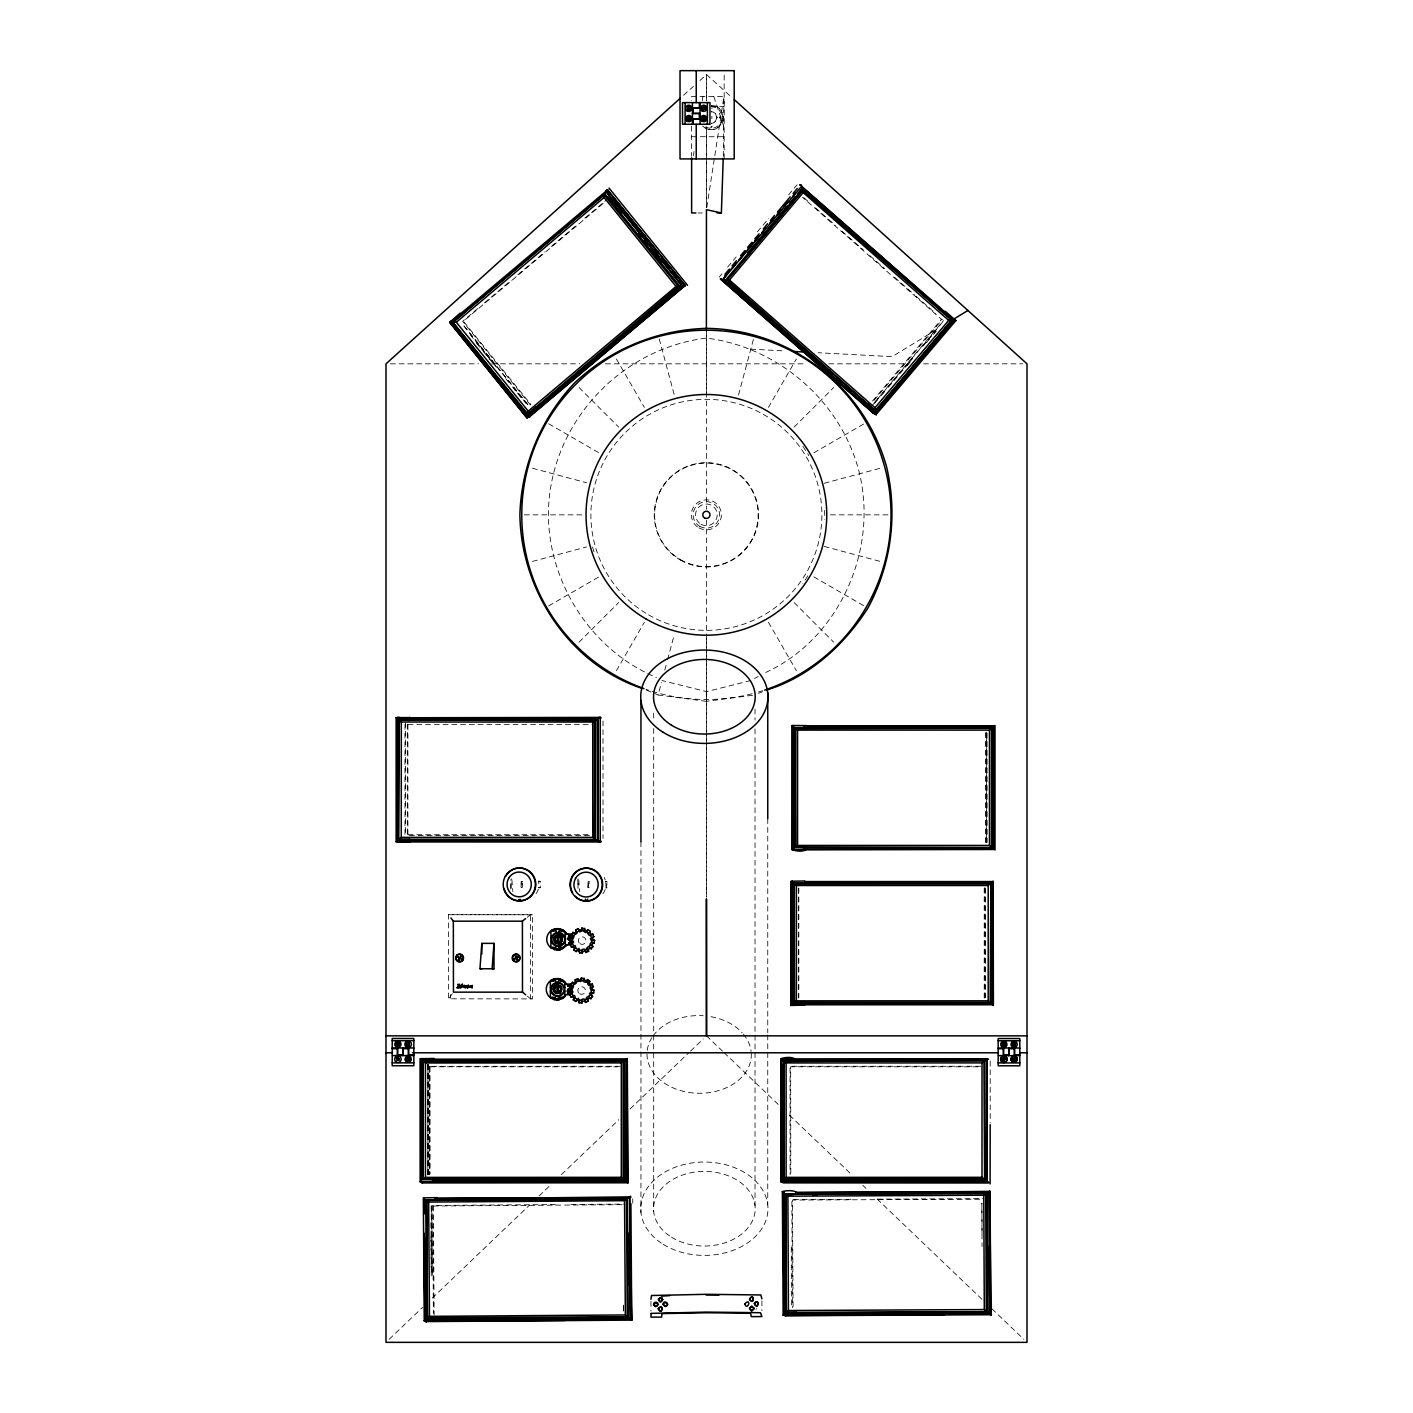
<?xml version="1.0" encoding="UTF-8"?>
<svg xmlns="http://www.w3.org/2000/svg" width="1413" height="1413" viewBox="0 0 1413 1413"><rect width="100%" height="100%" fill="white"/><g stroke="black" fill="none" stroke-linecap="round" stroke-linejoin="round"><path stroke-width="0.75" stroke-dasharray="5 3.75" d="M706.394 392.92L706.394 331.543M706.447 207.499L706.482 127.011M752.564 695.249L706.394 701.325L706.394 663.086M706.394 660.895L706.394 654.307M706.394 652.117L706.394 636.768M510.747 889.077L510.782 879.734M511.135 888.141L511.153 878.798M511.877 879.734L512.866 891.621M521.079 887.311L521.097 881.535L522.104 881.535L522.457 887.329L521.079 887.311L521.98 887.329L521.998 881.535M540.243 887.7L538.618 887.7L540.243 887.7L540.261 881.288L538.636 881.27L539.024 887.7M577.652 879.893L578.465 887.77M578.005 888.3L578.041 878.957M578.747 879.893L579.754 891.78M587.967 887.47L587.967 881.694L588.868 881.694L587.967 887.47L589.327 887.488L589.009 881.694M606.53 887.859L607.148 881.447L605.506 881.429M723.297 156.331L723.951 96.561L691.628 96.561L691.628 100.782M706.783 207.499L723.951 96.561M693.341 155.801L694.03 151.562M702.243 100.782L702.932 96.561M711.905 108.854L711.958 107.953M711.905 127.029L711.958 126.146M719.305 117.509C722.679 114.806 719.182 120.97 719.818 116.767M706.394 701.325L658.122 694.984L661.443 682.567M664.781 670.098L667.024 661.761M667.572 659.677L674.284 634.684M738.504 394.986L753.553 338.837M538.353 889.148L537.329 891.674A14.413 14.112 90 0 1 535.068 894.659M605.241 889.307L604.199 891.833A14.413 14.112 90 0 1 601.956 894.818M616.421 670.68L644.363 622.285M768.425 407.403L796.367 358.99M452.231 993.816L448.592 998.797L450.588 998.903L450.588 994.593M719.217 277.089L722.043 273.733M727.695 267.022L736.191 256.954M757.421 231.785L768.743 218.361M788.56 194.87L797.056 184.803M872.492 401.08L941.482 319.285L802.443 197.202M874.099 400.268L942.418 319.338M874.983 401.804L943.495 320.592M871.627 406.167L943.725 320.733M874.718 403.288L878.957 398.254M881.341 395.605L886.958 388.999M888.335 387.321L907.923 364.13M909.301 362.452L914.918 355.846M922.795 346.291L935.901 330.978M906.828 365.985L911.049 361.022M926.398 342.794L932.015 336.17M933.392 334.492L936.218 331.19M407.898 834.853L407.898 724.551M579.03 642.191L618.647 602.592M794.124 427.097L833.741 387.48M389.176 1339.294L422.664 1307.272M432.237 1298.123L529.504 1205.112M539.077 1195.963L550.24 1185.277M561.403 1174.609L618.806 1119.714M629.968 1109.046L688.961 1052.614M690.551 1051.095L703.303 1038.891M683.609 95.236L693.412 86.387M699.965 80.47L706.5 74.571L731.033 96.72M477.753 308.546L462.652 321.281L530.687 405.319M484.412 302.912L511.223 280.304M517.882 274.67L544.712 252.044M551.37 246.41L578.2 223.802M584.841 218.15L606.654 199.781M603.139 203.49L463.376 321.263L530.899 404.454M527.208 917.302L530.405 914.706L532.418 914.794L532.524 998.903L448.592 998.797L448.486 914.706L530.405 914.706L530.511 998.797L532.524 998.903M711.852 118.727L711.852 116.308M936.466 329.635L892.08 356.659L818.18 352.738M548.668 605.912L598.953 576.875M813.817 452.814L864.12 423.776M754.507 678.523L758.216 676.509M765.669 672.482C838.774 639.029 877.915 551.247 859.599 473.797C842.183 402.387 779.146 347.227 706.394 338.078C618.346 348.905 548.597 425.843 548.368 514.844C549.003 584.24 592.082 650.669 656.427 677.481M758.569 693.359L762.472 691.734M532.471 561.438L586.536 546.955M824.15 483.281L882.383 467.685M750.78 680.536L706.5 691.628L661.991 680.501M555.45 1204.582L432.625 1205.448L433.402 1313.507M570.781 1204.459L623.433 1204.106M433.349 1206.013L622.744 1204.671M540.137 881.288L538.229 881.288M605.912 881.447L605.894 887.859M607.148 881.447L605.117 881.447M851.085 1199.284L791.863 1199.549L792.375 1307.643M877.385 1199.142L982.653 1198.648M979.774 1199.231L792.481 1200.043L793.082 1307.113M711.022 106.629L723.951 106.629M722.997 118.922L722.944 116.113M691.628 136.725L723.951 136.725M698.004 212.957L702.243 212.957M390.377 363.83L478.512 363.83M491.724 363.83L579.842 363.83M605.523 363.83L805.286 363.83M828.76 363.83L908.471 363.83M923.484 363.83L1022.623 363.83M524.276 514.844L582.35 514.844M830.438 514.844L888.494 514.844M408.074 724.657L593.16 724.657M408.039 834.765L591.005 834.765M589.486 835.33L407.315 835.33L407.315 724.092M532.418 914.794L448.486 914.706M429.411 1066.338L429.411 1174.486L429.393 1066.32L620.183 1066.285M980.869 1066.25L790.061 1066.285L790.079 1174.468M429.976 1066.78L617.287 1066.85M977.973 1066.815L790.679 1066.78L790.803 1173.938M521.097 881.535L522.474 881.535M587.967 881.694L589.345 881.694M605.488 887.859L607.131 887.859M750.78 349.152L783.385 350.883M532.471 468.251L586.536 482.734M824.15 546.389L882.383 562.003M705.14 127.929C722.343 137.891 731.033 105.48 711.163 105.498A12.028 12.028 0 0 1 722.273 122.119A12.028 12.028 0 0 1 702.65 126.022M646.395 690.109L658.122 694.984M548.668 423.776L598.953 452.814M813.817 576.875L864.12 605.912M430.011 1066.815L430.117 1173.956M527.296 996.147L530.511 998.797M803.944 197.767L808.925 202.13M815.478 207.905L835.295 225.285M841.848 231.061L863.308 249.871M869.86 255.647L884.732 268.682M894.588 277.354L914.405 294.734M916.013 296.165L935.83 313.545M706.5 1035.853L722.449 1051.095M724.039 1052.614L778.263 1104.471M789.425 1115.14L851.597 1174.609M862.76 1185.277L865.957 1188.333M877.12 1199.019L982.353 1299.66M991.926 1308.809L1023.824 1339.294M710.35 127.064L711.622 127.417L711.816 126.234M579.03 387.498L618.647 427.097M794.124 602.592L833.741 642.209M464.029 325.961L529.698 406.82M463.959 326.014L529.486 406.944M476.199 341.805L498.294 369.093M517.6 392.973L527.261 404.913M470.229 334.74L492.077 361.71M493.42 363.406L497.535 368.457M505.695 378.578L511.188 385.307M512.513 387.021L516.646 392.055M517.97 393.75L522.104 398.802M476.711 343.377L482.204 350.124M483.546 351.819L487.662 356.871M489.004 358.566L494.497 365.296M616.421 359.008L644.363 407.403M768.425 622.285L796.367 670.698M604.234 877.42L605.259 879.963M713.83 96.561L723.951 126.923M659.235 338.837L674.284 395.004M632.724 1198.825L632.759 1203.222M623.416 1305.064L623.469 1311.6M623.363 1306.071L623.398 1312.589M433.367 1206.031L434.127 1315.15M432.307 1274.985L431.689 1205.572L432.131 1274.932M431.159 1205.43L431.654 1274.791M430.965 1222.74L431.318 1274.756M430.965 1236.552L431.23 1275.886M982.035 1233.461L981.894 1203.099L982.035 1246.46M791.28 1247.432L791.368 1308.102M761.907 1300.772L761.925 1310.646M706.394 691.611L706.447 896.831M650.951 1301.338L650.969 1311.211M990.195 1061.039L990.195 1122.54M987.033 733.082L987.086 842.413M986.239 732.164L986.221 843.402M985.532 732.729L985.532 842.837M985.338 888.477L985.391 997.808M984.932 887.558L984.914 998.797M984.225 888.123L984.225 998.232M798.822 888.123L798.822 998.232M798.363 888.477L798.363 997.808M767.754 818.675L767.754 1032.726M767.754 1034.934L767.754 1050.389M767.754 1052.597L767.754 1204.865M755.019 709.096L755.019 720.135M755.019 728.967L755.019 1205.642M724.163 75.066L724.163 158.927M706.5 127.17L706.5 206.051M706.5 330.96L706.5 509.263M706.5 520.267L706.5 897.043M691.628 126.146L691.628 156.331M653.689 713.035L653.689 719.659M653.689 728.49L653.689 1033.027M653.689 1035.234L653.689 1050.689M653.689 1052.897L653.689 1211.789M640.954 841.812L640.954 1212.548M603.015 720.966L603.015 838.457M428.581 1064.36L428.581 1175.015M428.369 1064.307L428.422 1179.343M427.574 1064.13L427.591 1179.131M405.46 722.379L405.478 834.818M404.966 724.374L404.966 835.048M751.274 1053.462A52.157 38.822 0.9 0 1 688.679 1092.39A52.157 38.822 0.9 0 1 651.905 1037.654M653.124 1035.853A52.157 38.822 0.9 0 1 703.232 1015.735M710.933 1016.689A52.157 38.822 0.9 0 1 742.178 1032.762M743.415 1034.175A52.157 38.822 0.9 0 1 751.115 1051.431M762.561 690.727A184.644 184.644 0 0 1 758.375 692.017M752.069 693.748A184.644 184.644 0 0 1 646.041 689.35M824.609 510.446A118.303 118.303 0 0 1 824.609 519.242M807.741 575.886A118.303 118.303 0 0 1 802.884 583.286M593.99 551.794A118.303 118.303 0 0 1 592.118 545.471M802.884 446.402A118.303 118.303 0 0 1 808.854 455.693M711.163 106.699A10.827 10.827 0 0 1 721.601 120.317A10.827 10.827 0 0 1 705.741 126.887M756.732 1308.65A1.908 1.855 -3.9 0 1 756.043 1309.321M706.5 74.571L706.482 100.906L706.5 74.571M716.974 117.509L715.278 121.642L711.163 123.337A5.829 5.829 0 0 0 716.974 117.509L715.278 113.393L711.163 111.698A5.829 5.829 0 0 1 716.974 117.509M986.698 842.413L986.68 733.082L986.627 842.413M427.927 1174.839L427.927 1064.183L427.909 1174.821M671.493 1237.17A50.833 37.303 0 0 0 754.383 1215.357A50.833 37.303 0 0 0 687.195 1173.602A50.833 37.303 0 0 0 671.493 1237.17M663.227 1244.323A63.62 46.682 0 0 0 766.941 1217.035A63.62 46.682 0 0 0 682.885 1164.771A63.62 46.682 0 0 0 663.227 1244.323M698.887 527.826A14.995 14.995 0 0 0 721.389 514.844A14.995 14.995 0 0 0 698.887 501.845A14.995 14.995 0 0 0 698.887 527.826M680.501 559.672A51.769 51.769 0 0 0 758.163 514.844A51.769 51.769 0 0 0 680.501 469.999A51.769 51.769 0 0 0 680.501 559.672M700.972 524.223A10.827 10.827 0 0 0 717.221 514.844A10.827 10.827 0 0 0 700.972 505.465A10.827 10.827 0 0 0 700.972 524.223M680.324 559.99A52.14 52.14 0 0 0 758.534 514.844A52.14 52.14 0 0 0 680.324 469.681A52.14 52.14 0 0 0 680.324 559.99M648.638 614.867A115.495 115.495 0 0 0 821.889 514.844A115.495 115.495 0 0 0 648.638 414.821A115.495 115.495 0 0 0 648.638 614.867M699.771 526.307A13.229 13.229 0 0 0 719.623 514.844A13.229 13.229 0 0 0 699.771 503.381A13.229 13.229 0 0 0 699.771 526.307M579.542 993.692A3.797 3.797 0 0 0 585.406 990.725A3.797 3.797 0 0 0 579.913 987.139A3.797 3.797 0 0 0 579.542 993.692M580.054 943.76A3.797 3.797 0 0 0 585.918 940.793A3.797 3.797 0 0 0 580.425 937.208A3.797 3.797 0 0 0 580.054 943.76"/><path stroke-width="1.5" d="M706.394 329.37L706.447 209.672L721.372 212.957L723.226 158.503M650.934 1299.359L651.534 1295.509L706.094 1294.308L760.795 1294.962L761.907 1298.794M791.81 725.487L805.922 725.593M790.679 1005.455L804.756 1005.102L791.174 1005.102L791.174 881.235L804.774 880.988M805.94 728.472L805.94 726.759M804.792 883.867L804.809 882.224M797.144 1314.072L797.144 1315.114L782.767 1315.044M607.714 189.748L605.894 190.578M399.155 1044.313C392.867 1048.269 401.416 1037.778 397.247 1045.461C401.027 1046.168 394.103 1044.772 397.565 1043.006C400.056 1042.794 398.625 1046.662 398.908 1043.801M398.696 1058.302L396.611 1059.096L398.519 1060.333L399.12 1059.026L398.289 1060.298L396.788 1059.732L397.336 1057.966L398.943 1058.761M409.417 1044.313L406.873 1044.366L407.509 1043.13L409.417 1044.136L409.152 1044.984L408.834 1043.218L407.509 1045.461L409.099 1045.055L407.509 1043.13L408.781 1043.13L406.873 1044.225L408.693 1045.32L406.926 1044.313L407.615 1045.32M407.615 1058.019L407.509 1060.333C412.048 1055.087 402.758 1060.439 409.417 1059.255L408.781 1060.333C403.659 1058.832 410.477 1057.154 409.417 1059.096M1002.629 1044.348L1003.53 1043.059L1004.996 1043.712L1004.484 1045.514L1003.212 1045.514C1002.347 1040.922 1005.756 1045.072 1002.806 1044.966C1005.703 1046.009 1004.926 1044.666 1003.318 1043.183M1002.629 1059.079C1001.817 1058.885 1006.515 1057.789 1005.12 1059.291L1003.212 1060.386C1002.788 1054.257 1005.72 1062.523 1003.177 1060.156M1005.12 1059.149L1002.612 1059.397L1003.318 1058.054M1012.891 1044.348L1014.746 1043.324L1015.382 1044.419L1012.838 1044.419L1014.746 1045.514C1017.537 1043.289 1011.867 1047.422 1013.015 1043.642C1016.194 1042.918 1015.399 1043.571 1013.474 1045.514L1012.838 1044.278L1014.658 1043.183M1014.746 1058.054L1013.474 1060.386C1011.69 1054.981 1017.978 1061.605 1014.569 1058.054C1010.436 1062.364 1016.512 1059.096 1014.746 1060.386L1015.382 1059.149M437.959 1318.364L426.744 1318.435L437.959 1318.364L438.189 1320.925L423.918 1320.802M792.94 725.593L793.47 728.596L991.732 728.278M792.94 849.902L793.47 846.952L992.032 847.482M424.412 1198.842L424.43 1200.043M437.147 1200.326L437.324 1197.694M990.866 883.372L990.16 1002.435L792.34 1002.365L791.792 1005.244M784.215 1312.483L986.91 1311.617M796.914 1312.553L785.716 1312.606L796.914 1312.553L797.126 1314.002M581.767 930.513L581.873 928.058L584.593 928.73A1.89 1.89 0 0 0 588.144 929.683L590.192 931.556A1.89 1.89 0 0 0 592.789 934.152L593.637 936.801A1.89 1.89 0 0 0 594.59 940.334L593.99 943.054A1.89 1.89 0 0 0 593.036 946.604L591.164 948.653A1.89 1.89 0 0 0 588.585 951.249L586.077 952.486C586.607 947.311 579.842 948.406 582.403 953.121L579.595 952.857L578.959 948.388L576.098 951.567L573.802 949.96L575.745 947.24L575.038 945.544L571.417 947.081L570.234 944.538L573.625 942.135L572.495 940.687L569.598 940.846L570.269 938.126A1.89 1.89 0 0 0 571.223 934.576L573.095 932.527A1.89 1.89 0 0 0 575.692 929.931L578.182 928.694L579.613 931.909L582.88 930.461L585.441 932.545L588.161 929.613M578.341 980.975L580.884 981.487L581.361 977.99L584.081 978.661A1.89 1.89 0 0 0 587.631 979.598L589.68 981.487A1.89 1.89 0 0 0 592.277 984.066L593.124 986.716A1.89 1.89 0 0 0 594.078 990.266L593.478 992.986A1.89 1.89 0 0 0 592.524 996.518L590.652 998.585A1.89 1.89 0 0 0 588.055 1001.181L585.565 1002.418C586.059 997.066 579.348 998.443 581.891 1003.036L579.083 1002.788L578.447 998.32L575.586 1001.499L573.289 999.892L575.215 997.154L574.526 995.476L570.905 997.013L569.722 994.469L573.095 992.067L571.982 990.619L569.086 990.778L569.757 988.04A1.89 1.89 0 0 0 570.711 984.508L572.583 982.441A1.89 1.89 0 0 0 575.162 979.863L577.67 978.626A1.89 1.89 0 0 0 581.326 978.45L581.361 977.99M783.862 1193.084L783.879 1191.848M421.215 1061.817L421.427 1182.116M433.932 1178.99L434.144 1182.01L419.873 1181.798M794.671 1181.639L794.601 1178.972M421.304 1059.715L626.189 1059.414L626.189 1181.18M420.173 1181.621L420.067 1058.726L433.968 1058.478L433.932 1061.304M558.806 942.789L558.806 936.024L561.756 938.426L560.784 942.065L557.234 943.054L554.355 939.398L557.058 936.324M876.307 415.033L722.838 279.633L801.595 186.251L802.019 188.53L797.815 193.51M876.148 414.468L955.859 320.592L945.279 311.319L943.531 313.562M556.104 949.377L558.1 949.501M571.029 943.707L571.029 944.873C565.589 942.577 561.35 952.963 556.634 949.412M555.592 999.309L557.587 999.415M554.161 998.708L556.881 999.38M426.585 1319.053L424.818 1320.484L425.984 1321.685M527.332 415.281L680.554 286.256M679.07 286.433L676.032 286.433L528.215 411.148L527.402 414.557L535.598 407.015M785.222 1315.945L784.003 1314.39L783.208 1192.519L785.787 1194.515C805.498 1195.628 795.219 1188.068 782.113 1191.636M581.873 928.058L581.838 928.518A1.89 1.89 0 0 1 578.182 928.73L578.182 928.694M432.025 1181.233L626.436 1181.445L626.436 1059.202L420.738 1059.255L420.738 1181.498L422.204 1182.875L421.445 1182.186M479.961 968.7L481.815 943.372L493.985 943.372L494.02 968.788L479.961 968.7L481.851 968.788M493.985 943.372L492.13 968.7L494.02 968.788M461.539 987.175L462.351 984.013L460.126 985.921A2.243 2.19 88.2 0 0 459.72 986.857L460.355 987.934L461.556 987.175M409.646 841.936L395.852 841.795M461.097 987.298C462.581 982.989 458.289 988.694 461.115 987.298M804.792 1004.254L804.792 1002.488L793.841 1002.965L793.841 883.372L804.809 883.372M467.721 987.775C466.272 989.718 469.893 980.569 467.738 987.793M1005.12 1044.348L1002.576 1044.419L1004.537 1043.253M397.071 839.357L595.085 839.446M410.017 841.865L409.505 839.022M530.069 416.729L527.508 416.252M464.647 986.91C465.778 990.672 467.279 983.024 464.63 986.91M397.053 718.811L397.636 717.398M409.646 717.415L409.505 720.4L398.519 719.924L409.487 719.906M527.367 417.789L682.673 286.203L605.806 191.197L682.32 286.15L527.473 416.817L450.623 322.182L452.443 322.288M453.82 322.288L456.293 322.217L604.075 197.502L604.393 195.171L678.381 286.397L526.219 415.387M584.134 978.238C580.973 982.282 587.084 984.137 587.649 979.527M556.634 949.907L554.673 948.777M557.464 949.183L554.55 949.642L552.236 947.946M579.595 952.857L579.666 952.503A1.89 1.89 0 0 0 576.151 951.444L576.098 951.567M579.083 1002.788L579.153 1002.435A1.89 1.89 0 0 0 575.639 1001.375L575.639 1001.375M397.636 717.521L399.579 717.398M458.466 984.684L457.194 987.758M781.954 1059.626L781.901 1061.41L984.596 1060.704M553.79 939.362C564.564 922.477 564.564 956.248 553.79 939.362A3.85 3.85 0 0 1 556.139 935.777M555.079 939.292L554.867 937.525L557.146 935.777L557.464 942.789M553.278 989.294L553.613 987.599A4.61 4.61 0 0 1 554.514 986.15L555.998 985.197A4.61 4.61 0 0 1 557.764 984.808C568.75 986.945 555.15 1000.298 553.278 989.294A3.85 3.85 0 0 1 555.609 985.709M567.867 993.162L568.644 992.844M568.644 989.683L567.814 988.959L568.556 989.807M527.685 414.733L452.69 322.27L605.347 193.475L605.841 191.303M463.323 985.956C462.016 990.336 466.838 982.353 462.652 986.451M608.261 190.914L606.513 191.197L608.349 190.773L685.128 285.408M555.115 991.255L555.733 992.58L560.855 991.202L560.855 987.457L557.605 985.568L554.355 987.457L554.355 991.202L557.605 993.092L560.113 991.255M607.678 189.819L450.588 322.182L527.455 417.188L530.14 416.27L527.473 416.817M457.053 987.758L458.96 987.899M571.223 934.576L574.031 936.589L572.053 940.652M570.711 984.508L573.519 986.521L571.594 990.566M593.107 946.622L589.928 944.29L591.941 941.341L590.334 938.727L594.025 936.642M592.595 996.554L589.415 993.427L591.182 992.368L591.393 990.16L594.149 990.248M459.331 984.384L458.854 987.758M558.718 932.527L559.495 929.242L565.341 932.757L565.341 945.986L559.389 949.289L555.68 949.359L550.911 947.063L550.911 931.662L555.609 929.348L559.495 929.242M558.188 982.459L558.983 979.174L564.829 982.671L564.829 995.9L558.877 999.221L555.168 999.291L550.381 996.977L550.381 981.576L555.097 979.262L558.983 979.174M527.402 414.521L527.65 413.567M587.773 899.074L587.137 900.187M658.016 1304.199C656.586 1309.904 650.369 1302.539 656.021 1302.15C662.644 1304.906 648.673 1301.302 655.508 1306.583M754.03 1308.385L751.769 1310.681L749.508 1308.297L751.769 1306.124L754.03 1308.385L751.787 1306.46L749.614 1308.544M583.975 930.708L584.664 928.323M604.605 194.588L451.771 323.383M865.798 405.566L866.681 404.719M953.651 320.38L954.393 319.444L952.68 318.985M555.274 949.218L556.316 946.127L559.919 946.127M554.761 999.15L555.804 996.041L559.407 996.041M462.722 959.621L460.249 957.89L461.574 954.817M689.95 108.801C690.127 107.847 688.59 111.539 688.131 107.211C692.087 106.187 685.429 112.881 688.767 107.035L687.495 108.306L688.767 109.578M703.727 107.035L702.455 108.306L704.204 109.49L704.628 107.406L703.639 107.035L704.822 107.671L703.727 109.578L702.632 107.671L703.55 107.052L703.727 109.578M458.006 961.158L459.278 958.085L458.112 961.158L460.02 958.473L463.075 959.639M465.354 986.203L465.937 985.515M470.6 985.903C468.657 988.394 469.964 987.334 470.582 985.903M560.343 990.902C563.133 985.726 553.207 984.419 554.55 990.142A3.162 3.162 0 0 1 558.153 986.221A3.162 3.162 0 0 1 560.202 991.149A3.162 3.162 0 0 1 554.867 990.902M586.731 931.785L589.274 935.477L592.842 934.099M550.575 947.434L552.041 948.406L552.872 947.152L554.55 947.593L554.55 949.642M550.063 997.366L551.529 998.32L552.359 997.083L554.037 997.507L554.037 999.574M576.681 999.062L574.861 997.79M689.915 119.134L688.855 117.297L689.862 117.933C689.738 122.507 685.464 117.791 688.767 117.297M801.489 185.509L800.147 185.174M573.342 935.671L577.016 933.128L575.692 929.931M590.687 945.226L586.943 947.734L588.62 951.302M572.76 985.585C574.102 983.731 578.959 983.501 575.162 979.863M590.157 995.141L586.413 997.666L588.108 1001.234M704.822 117.933L703.727 117.297C699.629 121.306 707.383 117.986 704.822 119.204L702.632 119.204C701.29 115.919 708.196 117.809 702.632 119.204M398.837 1043.677L397.247 1045.461M785.133 1313.136L784.886 1193.808M396.611 1044.366L398.519 1043.13M399.155 1059.096L398.519 1060.192L396.629 1059.185M1015.382 1044.278L1014.746 1045.514L1013.474 1043.183M406.873 1044.366L407.509 1043.271M1013.386 1060.086L1013.474 1058.054M785.769 1194.515L786.317 1312.147L788.436 1310.522L984.296 1309.568L986.274 1311.105L985.691 1193.579L783.667 1194.179M423.423 1061.357L425.437 1062.982L621.314 1062.912L623.822 1060.792M628.043 1182.822L627.284 1058.496M409.629 717.592L395.852 717.61M461.292 954.817C461.468 960.752 452.849 953.545 459.508 958.102M560.396 942.029L561.226 940.758M559.884 991.944L560.979 989.206L559 992.173M561.261 940.51C558.577 946.162 551.335 938.303 557.305 936.36A3.162 3.162 0 0 0 555.539 941.217A3.162 3.162 0 0 0 560.714 941.217A3.162 3.162 0 0 0 558.947 936.36L561.173 938.585L560.36 941.641M567.267 938.974L568.768 937.967L570.269 938.974M568.379 939.433L568.132 939.486M569.209 939.928L568.768 938.85L568.468 939.892M553.613 987.599L554.567 986.168M554.814 987.987L557.782 986.009M569.421 987.122L571.841 986.592M472.136 987.599L471.271 987.369M866.664 404.719L867.688 403.464M876.925 412.031L727.112 279.915L802.814 190.172L803.202 192.574L948.724 320.345L952.221 320.504M573.802 949.96L574.067 949.624A1.89 1.89 0 0 0 571.47 947.028L571.417 947.081M573.289 999.892L573.554 999.556A1.89 1.89 0 0 0 570.958 996.96L570.958 996.96M589.945 981.152C584.982 983.077 589.486 987.864 592.33 984.031M749.544 1299.112C754.277 1291.535 754.471 1306.124 749.544 1299.112C753.994 1292.277 755.001 1306.16 749.632 1299.589M566.719 944.838L562.727 948.706C562.727 945.933 558.223 947.734 560.113 949.748L557.393 949.448M396.135 841.636L396.135 717.769L600.825 717.415L598.918 717.398M780.559 1181.798L987.139 1181.445L987.122 1059.185L781.407 1059.238L781.442 1181.498M781.672 1063.795L781.672 1181.215L986.875 1181.162L988.182 1182.434L782.643 1182.557L988.729 1182.805L987.705 1181.886M724.975 274.175L729.32 269.141M732.075 265.768L736.403 260.751M740.571 255.682L744.898 250.666M747.671 247.275L751.981 242.277M754.754 238.868L759.064 233.887M763.32 228.835L767.524 223.749M770.403 220.446L774.607 215.341M777.486 212.056L790.203 196.849M793.064 193.581L797.285 188.441M724.887 276.047L730.521 269.388M743.15 254.411L745.958 251.072M723.827 277.813L728.048 272.815L724.039 277.884M732.164 267.905L736.473 262.836M739.176 259.568L743.485 254.499L739.388 259.639M747.601 249.589L753.111 242.824M754.63 241.252L758.94 236.183M761.748 232.862L765.97 227.864M770.173 222.865L774.395 217.867M781.407 209.548L777.203 214.546L781.513 209.672M732.358 267.958L735.219 264.531M747.813 249.642L750.639 246.251M754.842 241.323L757.651 237.932M761.801 232.968L766.058 227.952M770.209 222.989L773.088 219.669M784.321 206.404L788.542 201.353M792.746 196.442L795.537 193.104M747.477 253.192L786.635 206.757M789.425 203.454L795.024 196.813M769.679 227.599L772.522 224.225M785.292 209.071L788.136 205.715M792.41 200.664L795.236 197.29M799.511 192.239L802.478 188.918L952.309 320.451L875.459 411.342M722.908 279.633L725.787 279.845L802.478 188.918M726.282 279.915L729.479 279.986L803.202 192.574M865.427 405.496L866.558 404.807M867.405 403.853L875.724 411.148L951.408 320.468L875.601 410.194L875 407.756L948.724 320.345M922.777 355.158L925.586 351.855M874.788 413.868L875.636 413.126M425.472 1319.954L425.26 1317.852L627.655 1316.757M783.138 1314.814L782.378 1191.865M784.144 1313.86L784.445 1315.309M785.593 1194.356L987.086 1192.961L988.923 1191.865M626.383 1059.255L624.634 1060.651M780.806 1181.639L780.806 1058.743C794.954 1054.204 802.619 1063.071 784.003 1061.269L783.826 1061.11M520.726 899.569L518.553 899.551M953.192 321.599L802.955 190.808M794.601 1002.365L796.437 1000.828L988.199 1000.828L990.76 1002.894M426.267 1321.861L425.048 1320.237L630.233 1318.788L631.876 1320.272M656.056 1306.566L657.928 1304.729M663.139 1304.217C663.686 1298.653 671.104 1304.835 665.346 1306.177C658.352 1301.037 672.482 1302.203 665.647 1306.53M752.069 1310.769L753.941 1308.915M421.975 1182.575L627.584 1182.522L421.922 1182.61M399.331 720.524L398.519 839.499L409.487 839.499M588.567 933.022L590.457 931.22M423.141 1179.201L423.141 1061.145M794.601 1179.431L783.509 1179.307M630.233 1318.788L629.65 1196.935L630.516 1319.053L424.236 1320.607L423.335 1197.888L437.324 1197.623M988.764 1191.618L989.453 1313.666L796.879 1314.585M399.225 720.524L401.31 722.025L592.754 722.043L594.414 720.524L594.414 838.88L592.754 837.361L401.274 837.361L399.261 838.898M781.672 1059.432L987.122 1059.185L985.32 1060.615M425.295 1319.989L426.249 1321.932M435.222 1198.507L630.904 1197.217L630.481 1196.193M874.771 413.85L873.04 413.408M680.342 98.186L385.996 363.83L385.996 1342.35L1027.004 1342.35L1027.004 363.83L734.265 99.634M594.52 838.898L595.138 720.082M423.105 1179.237L422.84 1060.88M791.616 1004.678L793.276 1003.318L793.276 883.019L790.944 881.659M630.463 1319.018L628.273 1317.269L627.443 1198.365L425.79 1199.796L428.669 1202.057L624.546 1200.661L627.001 1198.524M785.858 1194.55L787.906 1196.175L983.766 1195.239L986.362 1193.031M434.886 1198.312L629.898 1197.412M783.385 1179.449L786.123 1177.365L786.123 1062.947L982 1062.894L983.925 1061.251L984.596 1179.378M991.184 1003.354L793.099 1003.477M992.633 727.536L994.187 726.176L994.187 849.372L792.128 849.778M531.253 412.084L536.286 407.845M539.642 405.019L544.659 400.762M549.692 396.523L554.726 392.284M558.082 389.458L563.098 385.219M568.132 380.98L573.148 376.723M576.504 373.897L581.538 369.658M584.894 366.832L589.91 362.593M594.944 358.354L599.96 354.098M603.316 351.272L608.349 347.033M611.705 344.207L618.399 338.555M621.755 335.729L626.789 331.472M630.127 328.646L635.161 324.407M640.195 320.168L645.211 315.929M648.567 313.103L653.601 308.864M656.939 306.02L663.651 300.368M667.007 297.542L672.023 293.303M675.379 290.477L680.412 286.238L682.603 286.203M530.105 415.811L685.323 285.426M529.663 416.711L684.969 285.461L607.325 190.031L610.08 193.546M797.568 845.433L795.66 847.023L795.731 728.596L797.568 730.115L989.471 730.115L991.449 728.525L991.449 847.023L989.471 845.433L797.568 845.433L797.568 730.115M791.492 1004.784L791.616 881.677M805.94 847.57L795.554 847.094C814.241 845.327 805.781 854.547 792.304 849.708L792.304 725.84L792.304 849.708M994.999 725.523L994.999 850.025M986.733 1192.819L987.793 1312.341M661.867 1296.145L669.691 1295.615M600.967 718.193L397 718.104L397 841.3L398.784 839.852M596.339 719.553L598.141 718.104L598.105 841.3L397.071 841.247M804.633 1004.784L992.897 1004.784L991.131 1003.318L991.025 883.196L992.897 881.571L804.633 881.571M450.924 917.938L453.343 921.188L522.404 921.188L525.601 918.591M991.131 883.125L793.099 882.86M627.849 1198.383L629.65 1196.935M794.583 883.99L796.437 885.509L988.199 885.509L990.177 883.92L792.34 883.973L792.216 880.864M793.947 1002.912L804.792 1002.506M794.918 1002.1L796.402 1000.846L796.437 885.509M803.803 726.37L994.169 726.176L805.781 726.176M424.871 1320.484L424.218 1233.284L424.942 1320.378M783.35 1192.625L783.915 1314.532M994.028 726.3L993.94 849.125M560.025 941.888L556.21 941.906M573.484 945.58L572.565 943.566M590.422 935.335L591.393 937.314M572.971 995.511L572.035 993.498M626.489 1199.036L627.231 1316.439L625.341 1314.955L429.464 1316.351L427.521 1317.817L426.638 1200.467L427.362 1317.993M623.133 1178.778L621.314 1177.329L425.437 1177.382L423.388 1178.919L623.274 1178.884M786.387 1312.041L785.964 1194.639M987.758 1058.673L988.446 1059.414M515.975 957.82C508.751 961.776 519.613 957.837 514.544 954.799L516.699 957.449L514.456 954.799M513.131 959.639L516.275 958.42L517.865 961.123L516.769 957.996L519.542 956.301M567.125 984.808L571.841 985.338M567.108 991.855L571.823 992.385M576.875 931.997L578.853 931.026M587.119 948.935L585.106 949.854M576.327 981.876L578.323 980.94L577.67 978.661M586.607 998.85L584.593 999.786M401.274 837.361L401.31 722.061M953.104 319.497L967.905 310.489M989.718 1190.788L991.061 1315.061L990.142 1314.196M702.632 108.942L704.822 107.671M688.767 119.84L687.672 119.204L689.862 117.933M551.529 930.425C556.492 926.963 564.158 928.659 566.896 934.099L571.029 934.099L571.029 938.974M551.017 980.339C555.98 976.878 563.628 978.573 566.383 984.031L570.516 984.031L570.516 988.888M595.95 719.394L595.65 839.693M766.394 690.109C809.472 676.915 843.826 645.423 867.882 608.085C891.267 564.758 897.873 514.473 886.516 466.573C863.979 386.35 789.708 329.37 706.394 328.364C657.186 329.777 610.31 349.188 574.526 382.976C540.737 418.778 521.326 465.636 519.896 514.844C520.991 590.422 569.633 664.587 642.473 688.502M570.234 944.538L570.622 944.379A1.89 1.89 0 0 0 569.686 940.846L569.686 940.846M569.722 994.469L570.11 994.31A1.89 1.89 0 0 0 569.156 990.76L569.156 990.76M593.513 986.557L590.033 987.917L591.393 990.16M471.147 987.298L472.242 987.74L472.136 986.539M516.434 957.431L519.278 956.301A3.568 3.497 88.2 0 1 516.098 961.547A3.568 3.497 88.2 0 1 513.255 956.071A3.568 3.497 88.2 0 1 519.313 956.301M552.518 930.513L554.885 928.906L560.449 928.995C558.453 930.973 562.975 932.863 563.028 930.107L566.896 934.099L565.182 934.081M559.884 949.147L562.48 948.123M552.006 980.445L554.408 978.909M559.371 999.079L561.968 998.055M423.317 1061.287L623.274 1061.304L421.215 1061.446L421.427 1058.549L422.187 1059.308M594.537 720.524L397.071 720.047M604.87 193.846L680.13 286.38M449.917 322.199L460.161 313.138M460.956 314.11L461.592 315.558M450.888 322.358L450.641 321.246L452.531 320.892M536.657 408.322L537.399 408.993M568.167 934.541L569.421 934.541M569.421 937.543L568.167 937.543M569.386 944.573L568.15 944.573M555.998 985.197L557.693 984.861M628.396 1197.394L629.562 1197.394M556.316 932.686L559.919 932.686M591.835 940.228L594.661 940.334M555.804 982.618L559.407 982.618M556.81 999.98L559.601 999.662C557.676 997.631 562.233 995.882 562.197 998.638L566.207 994.77L570.516 994.805L570.516 993.622M683.397 286.203L685.34 285.709M459.313 984.384L457.794 984.366M456.275 322.235L528.215 411.148M687.566 285.391L609.038 188.07M452.919 322.323L527.614 413.779M582.191 950.366L579.984 950.154M581.255 980.445L583.463 980.64M581.679 1000.28L579.454 1000.086M1004.484 1045.373L1003.318 1045.373M1014.658 1045.373L1013.474 1045.373M426.532 1200.396L626.401 1199.089L424.43 1200.061M540.808 1318.241L626.471 1317.623M435.222 1321.137L532.047 1320.449M434.992 1321.279L565.2 1320.449M426.108 1321.579L631.717 1320.113L630.904 1203.629M796.314 1192.431L988.888 1191.512M796.685 1192.643L990.107 1191.601L990.672 1314.726L785.08 1315.733M785.186 1194.02L796.367 1193.967M812.652 1194.868L817.032 1194.85M785.575 1312.854L987.599 1312.165M899.781 1312.659L987.634 1312.235L989.418 1313.631M797.25 1314.337L989.206 1313.401L991.008 1315.008M785.116 1315.485L944.008 1314.796M693.094 102.619L709.962 102.619L709.962 124.256L700.053 124.256L700.053 102.619M693.094 107.759L700.053 107.759M692.441 108.13L699.4 108.13M692.441 113.252L699.4 113.252M693.094 113.623L700.053 113.623M693.094 118.745L700.053 118.745M692.441 119.116L699.4 119.116M699.4 124.256L682.532 124.256L682.532 102.619L692.441 102.619L692.441 124.256M695.867 212.957L691.628 212.957L691.628 157.903M717.133 212.957L721.372 212.957M398.007 719.394L596.41 719.394M595.809 719.729L398.501 719.729L398.501 839.693L595.809 839.693M794.247 727.465L794.371 848.065L794.406 727.624L792.746 726.282M794.371 727.589L992.297 727.801L992.721 848.083M795.13 728.084L805.94 727.978M397.265 841.053L597.858 841.053L597.858 718.299M600.772 841.106L598.865 841.106L600.967 841.212M397.071 840.7L397.618 841.954L600.755 841.936M397.636 842.007L399.579 842.024M600.825 842.024L598.847 841.954M992.474 847.871L794.707 847.765L794.707 727.801M794.247 848.083L792.658 849.354L792.711 726.247M803.608 849.354L994.187 849.372L992.403 847.924M791.28 881.906L791.739 881.765M804.986 881.765L992.65 881.765M572.989 935.424L570.711 935.424L570.675 936.66M570.304 936.66L572.989 936.66M550.911 937.614L551.406 937.614A6.959 6.959 0 0 1 564.829 937.614L565.341 937.614M550.911 941.199L551.406 941.199A6.959 6.959 0 0 0 564.829 941.199L565.341 941.199M571.576 942.453L570.64 942.453L571.576 943.707M550.381 987.528L550.893 987.528A6.959 6.959 0 0 1 564.317 987.528L564.829 987.528M571.823 990.142L567.108 990.672M550.381 991.131L550.893 991.131A6.959 6.959 0 0 0 564.317 991.131L564.829 991.131M525.707 994.805L522.492 992.156L453.449 992.156L453.343 921.188M571.823 993.622L567.108 994.151M993.039 1005.244L993.162 881.076L993.392 1005.173M385.996 1035.853L1027.004 1035.853M392.213 1040.675L413.832 1040.675M998.179 1040.745L1019.797 1040.745M392.213 1047.969L413.832 1047.969M998.179 1048.022L1019.797 1048.022M392.213 1048.676L397.336 1048.676M403.2 1048.676L408.339 1048.676M998.179 1048.729L1003.301 1048.729M1009.165 1048.729L1014.304 1048.729M385.996 1052.791L392.602 1052.791M412.419 1052.791L998.373 1052.791M1020.398 1052.791L1027.004 1052.791M397.707 1054.875L402.829 1054.875M408.693 1054.875L413.832 1054.875M1003.672 1054.91L1008.794 1054.91M1014.658 1054.91L1019.797 1054.91M413.832 1055.564L392.213 1055.564L392.213 1065.755L413.832 1065.755L413.832 1048.658M1019.797 1055.617L998.179 1055.617L998.179 1065.808L1019.797 1065.808L1019.797 1048.711M624.793 1060.457L422.575 1060.686L420.933 1059.414M781.583 1059.361L783.226 1060.686L984.914 1060.615L985.285 1179.926M783.385 1060.792L794.601 1060.774M392.213 1062.859L413.832 1062.859M998.179 1062.912L1019.797 1062.912M786.123 1177.365L982 1177.312L983.925 1178.831M421.215 1178.866L623.592 1179.149M422.628 1060.757L422.575 1179.714L624.793 1180.12M783.314 1060.721L783.244 1179.696L984.985 1179.696M706.147 1294.997L719.04 1295.015M727.041 279.915L802.884 190.119M955.011 320.433L955.947 320.61M564.67 983.996L566.383 984.031L562.515 980.039C562.409 982.794 557.994 980.852 559.937 978.909L554.373 978.82C556.245 980.816 551.794 982.636 551.776 979.863A10.739 10.739 0 0 0 551.459 998.461M564.494 994.734C568.662 997.013 554.391 1003.018 551.724 997.878M794.265 351.466L805.127 352.049M721.813 279.615L720.524 279.138M569.863 938.073L572.265 938.444M569.333 987.987L571.735 988.358M591.694 942.436L594.414 943.107M591.182 992.368L593.884 993.039M799.793 184.75L801.471 185.262M720.365 278.891L723.156 279.65L875.654 413.815L873.022 412.914M873.11 412.773L875.601 413.497L954.075 320.451L801.613 186.604M560.202 929.577L562.78 930.69M559.689 979.492L562.25 980.604M577.193 949.13L575.391 947.858M586.254 981.664L588.055 982.936M702.632 107.671L704.822 108.942M688.767 107.035L689.862 107.671M702.632 117.933L704.822 119.204M456.629 956.336L459.278 958.085M536.622 408.339L535.845 407.403M569.209 942.63L568.521 943.654L568.927 942.683M559 986.239L560.749 987.987M793.205 882.86L793.576 1003.159M397.071 718.157L398.784 719.553M628.379 1317.322L426.673 1318.753M985.32 1179.979L987.122 1181.427L986.875 1059.379M794.406 883.849L794.406 1002.506L793.965 883.461M990.089 1183.953L990.195 1124.73M784.074 1061.304L784.109 1178.919L784.003 1061.269L786.123 1062.947M627.301 1110.477L627.549 1182.487M983.943 1178.866L781.901 1178.848L782.096 1182.08M428.669 1202.057L429.464 1316.351M787.906 1196.175L788.436 1310.522M425.437 1062.982L425.437 1177.382M596.339 839.852L598.105 841.265M794.971 727.978L795.537 847.111M623.186 1178.813L623.133 1061.34M801.613 186.375L954.429 320.433L875.654 413.815L875.248 411.536L858.733 397.053M729.479 279.986L875 407.756M725.646 279.809L875.601 411.395M728.402 282.618L763.055 313.032M766.341 315.929L772.946 321.722M779.552 327.516L782.855 330.412M791.103 337.654L832.345 373.88M837.291 378.225L842.236 382.57M848.842 388.363L852.145 391.26M727.607 284.737L730.91 287.651M739.176 294.911L742.479 297.807M797.02 345.69L800.341 348.605M720.824 279.226L873.517 413.285L720.718 279.226M572.76 932.262L574.561 933.852M572.247 982.194L574.049 983.766M589.398 947.028L591.499 948.918M588.885 996.96L590.987 998.832M782.873 1059.273L782.113 1058.514L781.813 1059.52M628.061 1182.84L626.577 1181.551L626.736 1059.679M986.928 1192.713L987.351 1249.339M751.522 1310.769L749.579 1308.862M663.227 1304.711L665.117 1306.53M426.355 1319.177L425.79 1199.796M585.883 900.187L585.265 899.074M472.154 986.539L472.331 985.409L471.5 986.292M612.836 196.972L658.458 253.333M666.742 263.595L669.515 267.004M672.27 270.431L683.344 284.084M625.871 214.794L628.626 218.185M665.629 263.913L669.744 269M618.788 206.492L621.614 209.919M625.641 214.97L628.538 218.309M631.116 221.735L633.925 225.144M661.284 258.95L664.004 262.394M666.795 265.626L669.497 269.177M613.189 199.657L615.838 203.242M618.682 206.422L621.314 210.007M625.535 214.9L628.149 218.467M630.904 221.806L633.625 225.232M655.561 252.185L658.317 255.682M661.037 258.95L663.792 262.447M666.512 265.715L669.285 269.229M672.023 272.621L676.244 277.566M678.876 281.081L681.614 284.472M608.085 196.849L621.72 213.716M638.111 233.94L640.831 237.313M643.569 240.687L647.649 245.756M650.386 249.13L661.302 262.624M604.075 197.502L676.032 286.433M452.602 323.824L462.157 335.623M464.877 338.996L526.272 414.874M568.503 936.342L569.209 935.459L568.397 936.201M555.327 940.51L556.016 941.553M567.973 986.274L568.697 985.373L567.62 985.815M569.404 988.358L570.128 990.142M589.945 985.214L590.881 987.228M398.519 1045.461L397.247 1043.271M397.212 1060.121L398.572 1058.09M408.781 1058.001L407.509 1058.16L408.781 1060.192M554.903 928.924C556.722 930.92 552.289 932.686 552.289 929.931A10.739 10.739 0 0 0 551.971 948.529M558.347 946.321L559.389 949.289M557.835 996.253L558.877 999.221M586.077 952.486L586.006 952.256A1.89 1.89 0 0 0 582.386 952.874L582.403 953.121M585.565 1002.418L585.494 1002.17A1.89 1.89 0 0 0 581.873 1002.788L581.891 1003.036M802.743 189.254L802.831 190.207M555.609 929.348L556.598 932.651M555.097 979.262L556.086 982.583M805.834 726.635L805.816 725.611M1012.838 1059.149L1015.382 1059.291L1014.746 1058.196L1013.474 1058.196L1014.746 1060.245M630.904 1250.434L631.558 1320.113L630.887 1288.868M630.375 1284.346L630.763 1317.163M628.079 1233.072L628.449 1285.088M624.546 1200.661L625.341 1314.955M424.465 1205.289L424.501 1209.616M424.695 1237.788L425.242 1317.976M424.218 1200.767L424.306 1213.802M989.807 1203.664L990.319 1314.496M989.277 1246.284L989.665 1296.533M983.766 1195.239L984.296 1309.568M522.404 921.188L522.492 992.156M481.815 943.372L481.833 953.969M1019.797 1048.375L1019.797 1038.537L998.179 1038.537L998.179 1054.981M1014.658 1048.711L1014.658 1055.723M1014.304 1048.022L1014.304 1054.981M1009.165 1048.022L1009.165 1054.981M1008.794 1048.711L1008.794 1055.723M1004.484 1058.054L1003.212 1058.196L1004.484 1060.245M1003.672 1048.711L1003.672 1055.723M1003.301 1048.022L1003.301 1054.981M992.65 881.659L992.65 1004.678M989.471 730.115L989.471 845.433M988.199 885.509L988.199 1000.828M982 1062.894L982 1177.312M793.029 728.702L793.029 846.793M791.898 884.096L791.898 1002.188M791.103 881.765L791.103 1004.572M781.901 1066.126L781.901 1178.954M767.754 692.882L767.754 818.675M707.383 102.619L707.383 124.256M703.727 117.297L703.727 119.84M699.364 102.619L699.364 107.759M699.364 113.623L699.364 118.745M696.238 70.65L696.238 102.619M696.238 124.273L696.238 158.927M693.129 108.13L693.129 113.252M693.129 119.116L693.129 124.256M687.672 107.671L687.672 108.942M687.672 117.933L687.672 119.204M685.111 102.619L685.111 124.256M640.954 700.565L640.954 841.812M627.054 1111.43L627.054 1182.08M624.228 1060.633L624.228 1179.661M621.314 1062.912L621.314 1177.329M600.225 717.61L600.225 841.795M592.754 722.043L592.754 837.361M571.029 940.21L571.029 942.453M570.516 990.142L570.516 992.385M570.163 985.338L570.163 986.592M570.128 992.385L570.128 993.622M558.294 985.956L558.294 992.703M556.952 985.991L556.952 992.721M420.986 1059.467L420.986 1181.25M413.832 1048.305L413.832 1038.467L392.213 1038.467L392.213 1054.928M408.693 1048.658L408.693 1055.67M408.339 1047.969L408.339 1054.928M403.2 1047.969L403.2 1054.928M402.829 1048.658L402.829 1055.67M398.519 1060.192L397.247 1058.001M397.707 1048.658L397.707 1055.67M397.389 720.63L397.548 838.721M397.336 1047.969L397.336 1054.928M643.975 688.608A184.644 184.644 0 0 1 559.018 403.623A184.644 184.644 0 0 1 856.366 407.156A184.644 184.644 0 0 1 764.645 690.056M690.356 109.225A1.837 1.837 0 0 1 687.389 109.525M687.389 107.105A1.837 1.837 0 0 1 687.954 106.664M688.89 106.487A1.837 1.837 0 0 1 690.233 107.194M704.416 106.611A1.837 1.837 0 0 1 705.105 109.525M702.915 109.949A1.837 1.837 0 0 1 702.915 106.664M690.409 119.381A1.837 1.837 0 0 1 687.124 119.381M687.036 117.986A1.837 1.837 0 0 1 690.498 117.986M1005.508 1056.412A3.303 3.285 0 0 1 1006.339 1061.428A3.303 3.285 0 0 1 1001.234 1061.251A3.303 3.285 0 0 1 1002.4 1056.323M1003 1056.094A3.303 3.285 0 0 1 1004.714 1056.094M1002.559 1057.966A1.837 1.819 0 0 1 1003.036 1057.63M1004.661 1057.63A1.837 1.819 0 0 1 1005.385 1058.249M1015.24 1045.832A1.837 1.819 0 0 1 1012.379 1044.966M1012.415 1043.677A1.837 1.819 0 0 1 1015.7 1043.465M1014.587 1057.648A1.837 1.819 0 0 1 1015.24 1060.845M1012.732 1060.615A1.837 1.819 0 0 1 1013.88 1057.595M1005.597 1044.966A1.837 1.819 0 0 1 1002.117 1044.966M1002.276 1043.465A1.837 1.819 0 0 1 1005.438 1043.465M1013.633 1057.842A1.837 1.819 0 0 1 1015.7 1060.527M1015.417 1045.814A1.837 1.819 0 0 1 1014.11 1046.362M396.364 1058.196A1.837 1.819 0 0 1 396.965 1057.63M409.064 1045.903A1.837 1.819 0 0 1 406.326 1044.331A1.837 1.819 0 0 1 409.064 1042.759M409.064 1057.63A1.837 1.819 0 0 1 409.064 1060.792M407.668 1057.454A1.837 1.819 0 0 0 407.668 1060.969A1.837 1.819 0 0 1 406.555 1060.262M399.632 1044.914A1.837 1.819 0 0 1 396.152 1044.914M396.241 1043.518A1.837 1.819 0 0 1 399.526 1043.518M409.064 1046.044A1.837 1.819 0 0 1 408.145 1046.291M406.379 1044.949A1.837 1.819 0 0 1 406.555 1043.553M505.748 876.184A16.444 16.108 90 0 1 531.094 872.845A16.444 16.108 90 0 1 527.685 898.703A16.444 16.108 90 0 1 504.123 888.653M572.583 892.786A16.444 16.108 90 0 1 585.194 868.218A16.444 16.108 90 0 1 601.673 890.261A16.444 16.108 90 0 1 575.144 896.195M561.014 992.668A4.61 4.61 0 0 1 559.53 993.657M561.544 942.736A4.61 4.61 0 0 1 560.043 943.743M556.528 943.743A4.61 4.61 0 0 1 554.037 941.252M554.037 937.72A4.61 4.61 0 0 1 558.276 934.876M560.043 935.229A4.61 4.61 0 0 1 562.533 937.72M561.826 938.25A3.797 3.797 0 0 1 561.826 941.146M560.996 942.383A3.797 3.797 0 0 1 555.645 942.383M556.863 936.183A3.797 3.797 0 0 1 560.996 937.013M651.004 1313.507L650.969 1317.146L661.62 1317.093L661.885 1313.913L663.315 1313.56L706.182 1312.765L749.12 1313.119L750.586 1313.472L751.292 1316.633L761.943 1316.58L760.424 1312.712L706.129 1312.094L651.146 1313.384M468.604 985.797L467.385 986.716L468.604 985.797M658.334 1299.324C661.761 1307.643 664.993 1292.489 658.405 1299.236M658.352 1308.685C662.414 1316.227 663.792 1301.815 658.423 1308.597M658.37 1308.968C662.238 1316.633 664.41 1302.132 658.37 1308.968M744.775 1303.846C747.442 1312.112 752.14 1296.639 744.775 1303.846M754.383 1303.793C758.604 1311.582 759.841 1296.781 754.418 1303.44C758.039 1311.317 759.646 1297.081 754.436 1303.722M397.247 1058.16L396.611 1059.255L399.155 1059.255L397.247 1058.16M662.75 1299.554C657.981 1306.354 658.493 1292.86 662.785 1299.571M734.195 70.65L680.024 70.65L680.024 158.927L734.195 158.927L734.195 70.65M449.705 322.323L526.925 417.824L449.705 322.323M706.5 1035.853L706.447 899.039L706.5 1035.853M663.227 732.34A63.62 46.682 0 0 0 766.941 705.052A63.62 46.682 0 0 0 682.885 652.788A63.62 46.682 0 0 0 663.227 732.34M671.493 725.187A50.833 37.303 0 0 0 754.383 703.374A50.833 37.303 0 0 0 687.195 661.62A50.833 37.303 0 0 0 671.493 725.187M512.76 955.824A4.009 3.939 88.2 0 0 515.957 961.97A4.009 3.939 88.2 0 0 519.578 956.089A4.009 3.939 88.2 0 0 512.76 955.824M457.035 955.577A3.568 3.497 88.2 0 0 458.872 961.476A3.568 3.497 88.2 0 0 462.952 956.901A3.568 3.497 88.2 0 0 457.035 955.577M456.699 955.276A4.009 3.939 88.2 0 0 458.766 961.9A4.009 3.939 88.2 0 0 463.358 956.76A4.009 3.939 88.2 0 0 456.699 955.276M646.218 619.071A120.352 120.352 0 0 0 826.746 514.844A120.352 120.352 0 0 0 646.218 410.618A120.352 120.352 0 0 0 646.218 619.071M704.575 517.97A3.603 3.603 0 0 0 709.997 514.844A3.603 3.603 0 0 0 704.575 511.718A3.603 3.603 0 0 0 704.575 517.97M701.996 121.165A3.109 3.109 0 0 0 706.836 118.78A3.109 3.109 0 0 0 702.349 115.778A3.109 3.109 0 0 0 701.996 121.165M702.703 120.087A1.837 1.837 0 0 0 705.546 118.692A1.837 1.837 0 0 0 702.915 116.926A1.837 1.837 0 0 0 702.703 120.087M687.036 110.903A3.109 3.109 0 0 0 691.875 108.518A3.109 3.109 0 0 0 687.389 105.516A3.109 3.109 0 0 0 687.036 110.903M701.996 110.903A3.109 3.109 0 0 0 706.836 108.518A3.109 3.109 0 0 0 702.349 105.516A3.109 3.109 0 0 0 701.996 110.903M687.036 121.165A3.109 3.109 0 0 0 691.875 118.78A3.109 3.109 0 0 0 687.389 115.778A3.109 3.109 0 0 0 687.036 121.165M1002.294 1061.834A3.109 3.091 0 0 0 1006.974 1059.149A3.109 3.091 0 0 0 1002.294 1056.465A3.109 3.091 0 0 0 1002.294 1061.834M1012.556 1047.068A3.109 3.091 0 0 0 1017.236 1044.384A3.109 3.091 0 0 0 1012.556 1041.699A3.109 3.091 0 0 0 1012.556 1047.068M1012.556 1061.94A3.109 3.091 0 0 0 1017.236 1059.255A3.109 3.091 0 0 0 1012.556 1056.571A3.109 3.091 0 0 0 1012.556 1061.94M1012.556 1061.834A3.109 3.091 0 0 0 1017.236 1059.149A3.109 3.091 0 0 0 1012.556 1056.465A3.109 3.091 0 0 0 1012.556 1061.834M1002.294 1047.068A3.109 3.091 0 0 0 1006.974 1044.384A3.109 3.091 0 0 0 1002.294 1041.699A3.109 3.091 0 0 0 1002.294 1047.068M396.241 1062.046A3.303 3.285 0 0 0 401.186 1059.202A3.303 3.285 0 0 0 396.241 1056.376A3.303 3.285 0 0 0 396.241 1062.046M406.502 1047.174A3.303 3.285 0 0 0 411.448 1044.331A3.303 3.285 0 0 0 406.502 1041.487A3.303 3.285 0 0 0 406.502 1047.174M406.591 1061.905A3.109 3.109 0 0 0 411.271 1059.202A3.109 3.109 0 0 0 406.591 1056.518A3.109 3.109 0 0 0 406.591 1061.905M396.329 1046.909A3.109 3.109 0 0 0 401.009 1044.225A3.109 3.109 0 0 0 396.329 1041.54A3.109 3.109 0 0 0 396.329 1046.909M508.68 878.215A12.399 12.134 90 0 0 519.136 896.831A12.399 12.134 90 0 0 529.698 878.268A12.399 12.134 90 0 0 508.68 878.215M505.377 876.184A16.444 16.108 90 0 0 519.26 900.876A16.444 16.108 90 0 0 533.266 876.254A16.444 16.108 90 0 0 505.377 876.184M575.55 878.374A12.399 12.134 90 0 0 586.024 896.99A12.399 12.134 90 0 0 596.586 878.427A12.399 12.134 90 0 0 575.55 878.374M572.247 876.343A16.444 16.108 90 0 0 586.13 901.035A16.444 16.108 90 0 0 600.136 876.413A16.444 16.108 90 0 0 572.247 876.343M552.995 993.745A6.447 6.447 0 0 0 563.911 991.378A6.447 6.447 0 0 0 556.404 983.112A6.447 6.447 0 0 0 552.995 993.745M555.715 992.615A3.797 3.797 0 0 0 561.403 989.33A3.797 3.797 0 0 0 555.715 986.044A3.797 3.797 0 0 0 555.715 992.615M553.507 943.813A6.447 6.447 0 0 0 564.423 941.447A6.447 6.447 0 0 0 556.916 933.181A6.447 6.447 0 0 0 553.507 943.813M556.227 942.683A3.797 3.797 0 0 0 561.915 939.398A3.797 3.797 0 0 0 556.227 936.113A3.797 3.797 0 0 0 556.227 942.683"/></g></svg>
